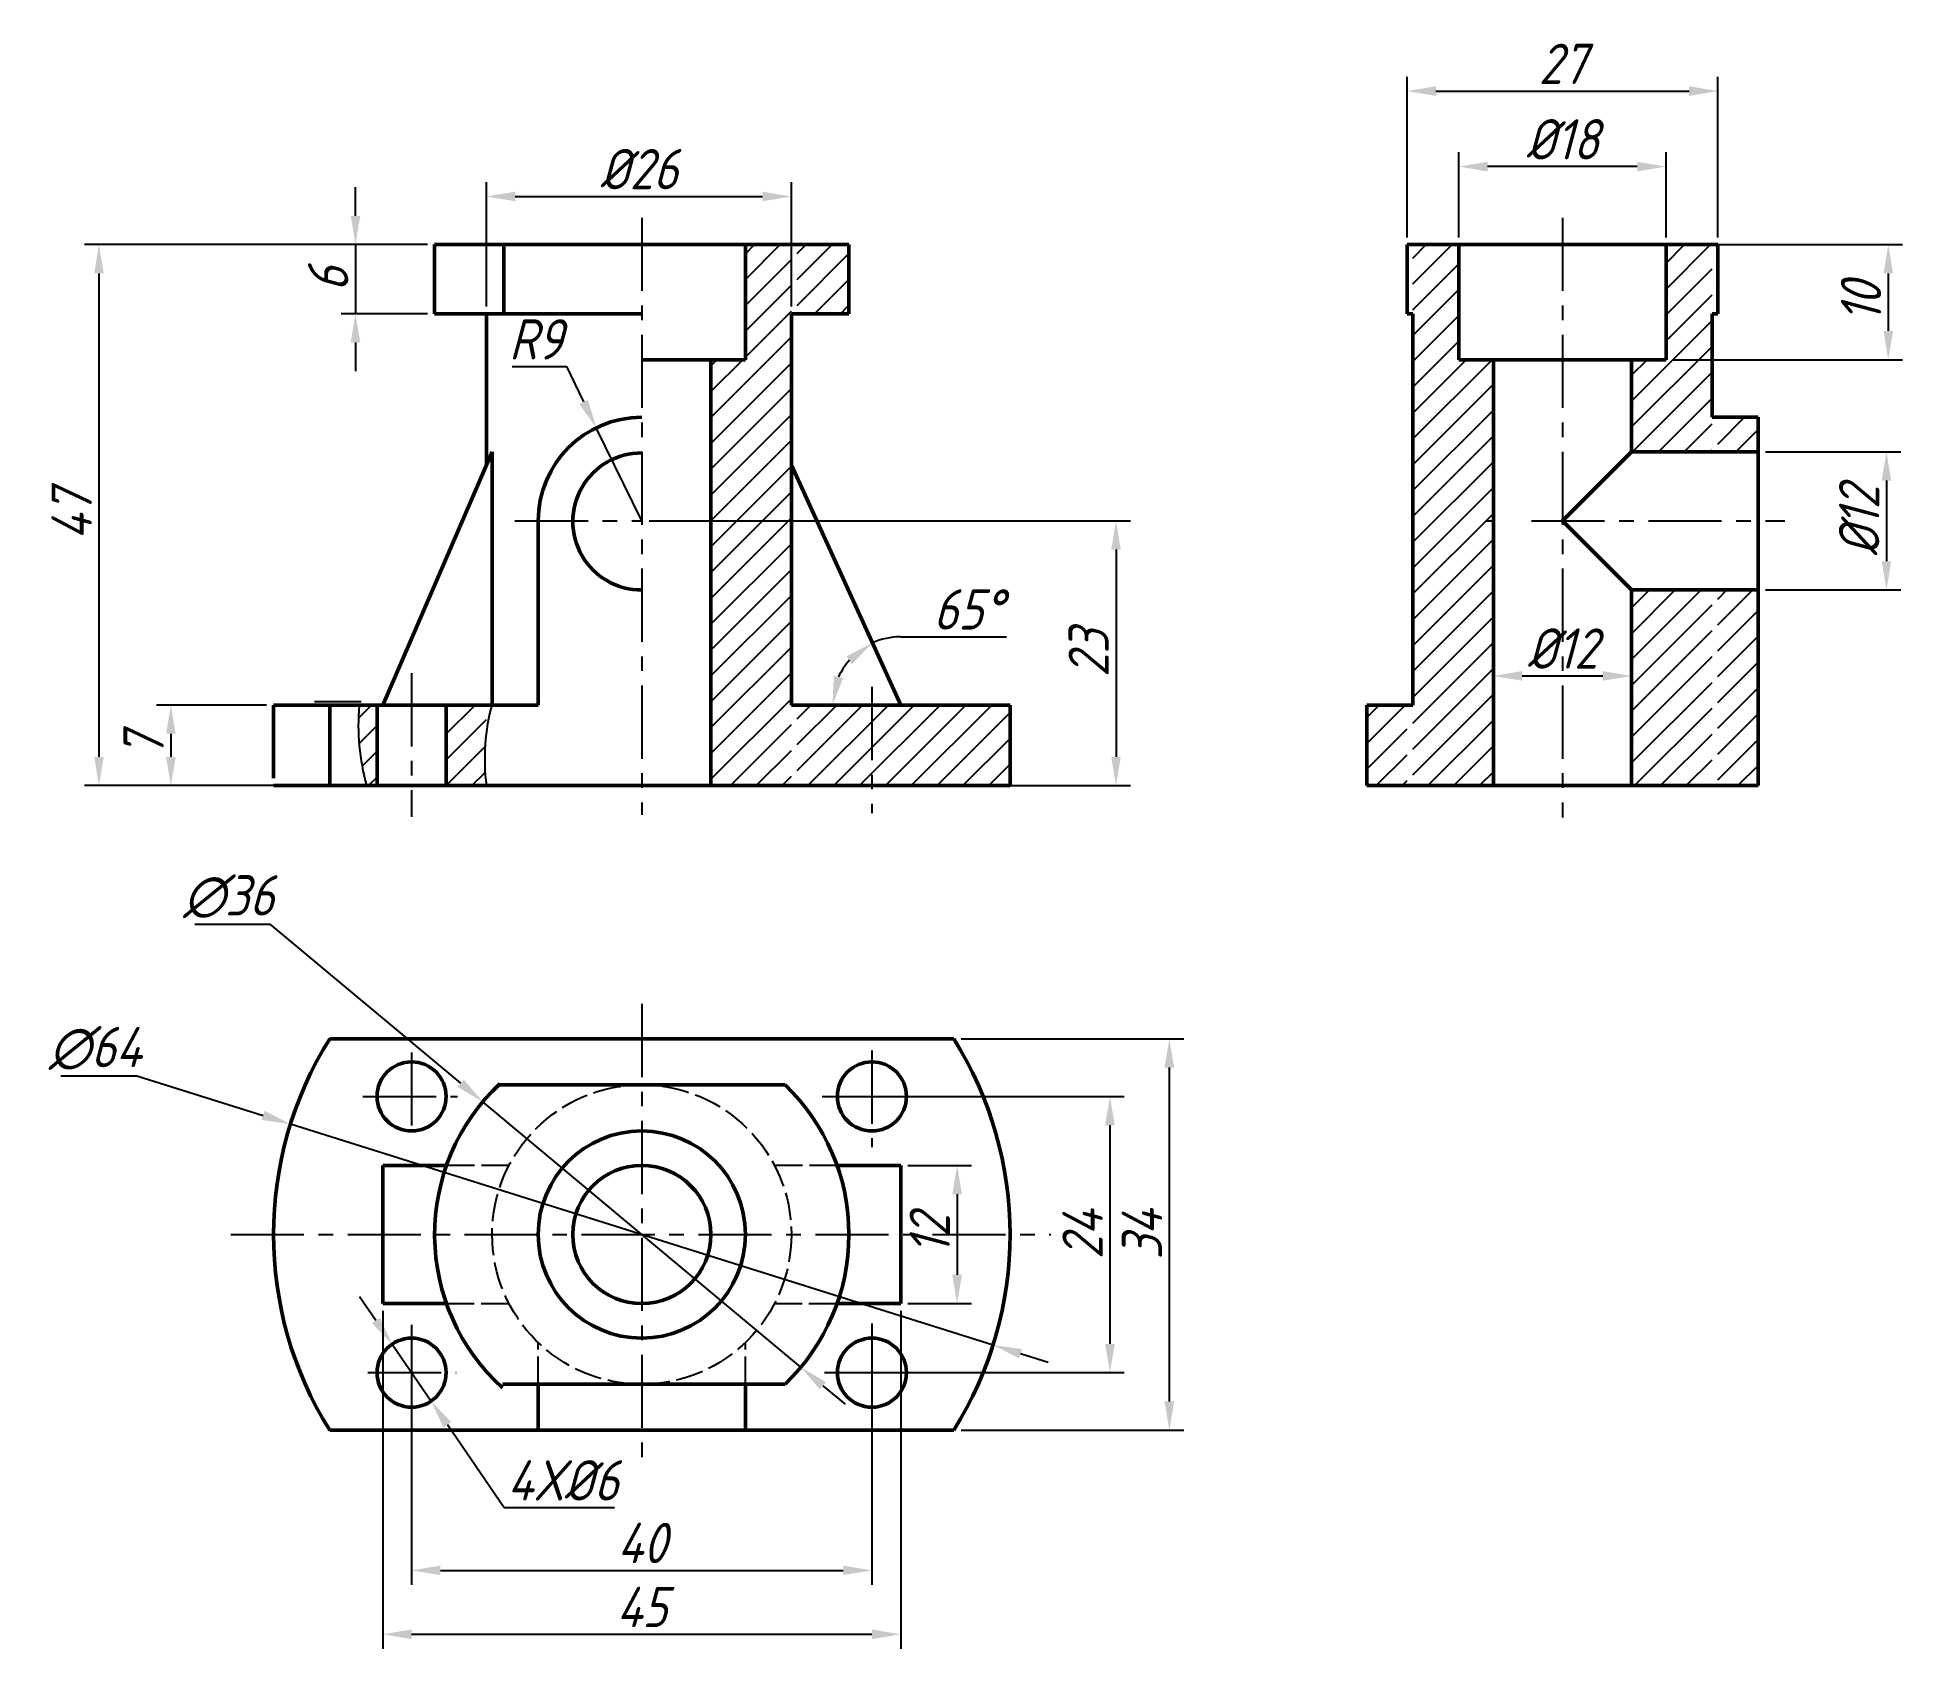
# Model space of a CAD drawing. Header units: millimetres. Extents: x -3 to 159, y -15 to 125.
import ezdxf

# ---------------------------------------------------------------- set-up
doc = ezdxf.new("R2010")
doc.units = ezdxf.units.MM
doc.header["$LTSCALE"] = 0.2
doc.linetypes.add('ACAD_ISO02W100', pattern=[15, 12, -3])
doc.linetypes.add('CENTER', pattern=[50.8, 31.75, -6.35, 6.35, -6.35])
doc.layers.get('0').update_dxf_attribs({"lineweight": 50})
for name, color, linetype, lineweight in [('图层1', 7, 'Continuous', 25), ('图层2', 4, 'ACAD_ISO02W100', 25), ('图层3', 2, 'CENTER', 25)]:
    doc.layers.add(name, color=color, linetype=linetype, lineweight=lineweight)
doc.styles.get("Standard").update_dxf_attribs({"font": 'gbeitc.shx', "height": 3.5, "bigfont": 'spec_bar.shx'})
doc.dimstyles.new('ISO-25', dxfattribs={"dimtxt": 2.5, "dimasz": 2.5, "dimexe": 1.25, "dimexo": 0.625, "dimtad": 1, "dimtoh": 1, "dimdec": 0, "dimtxsty": 'Standard', "dimcen": 2.5, "dimadec": 0, "dimazin": 0, "dimtfac": 1, "dimtdec": 0, "dimtmove": 0, "dimatfit": 3, "dimfxl": 1, "dimarcsym": 0})

# ---------------------------------------------------------------- blocks, each defined once
blk = doc.blocks.new('*D1')
at = {"layer": 'Defpoints', "color": 0, "transparency": 16777216}
for p in [(138.78, 106.72), (138.78, 96.72), (158.09, 96.72)]:
    blk.add_point(p, dxfattribs=at)
at = {"layer": '图层1', "color": 0, "lineweight": -2, "transparency": 16777216}
for p, q in [((139.41, 106.72), (159.34, 106.72)), ((158.09, 104.22), (158.09, 99.22)), ((139.41, 96.72), (159.34, 96.72))]:
    blk.add_line(p, q, dxfattribs=at)
at = {"layer": '图层1', "color": 0, "transparency": 16777216}
for points in [[(157.68, 104.22), (158.51, 104.22), (158.09, 106.72)], [(157.68, 99.22), (158.51, 99.22), (158.09, 96.72)]]:
    blk.add_solid(points, dxfattribs=at)
at = {"layer": '图层1', "color": 0, "transparency": 16777216, "insert": (155.72, 101.72), "char_height": 3.5, "attachment_point": 5, "rotation": 90}
blk.add_mtext('10', dxfattribs=at)
blk = doc.blocks.new('*D2')
at = {"layer": 'Defpoints', "color": 0, "transparency": 16777216}
for p in [(120.78, 113.5), (120.78, 106.72), (138.78, 106.72)]:
    blk.add_point(p, dxfattribs=at)
at = {"layer": '图层1', "color": 0, "lineweight": -2, "transparency": 16777216}
for p, q in [((120.78, 107.35), (120.78, 114.75)), ((136.28, 113.5), (123.28, 113.5)), ((138.78, 107.35), (138.78, 114.75))]:
    blk.add_line(p, q, dxfattribs=at)
at = {"layer": '图层1', "color": 0, "transparency": 16777216}
for points in [[(123.28, 113.91), (123.28, 113.08), (120.78, 113.5)], [(136.28, 113.91), (136.28, 113.08), (138.78, 113.5)]]:
    blk.add_solid(points, dxfattribs=at)
at = {"layer": '图层1', "color": 0, "transparency": 16777216, "insert": (129.78, 115.87), "char_height": 3.5, "attachment_point": 5}
blk.add_mtext('%%c18', dxfattribs=at)
blk = doc.blocks.new('*D3')
at = {"layer": 'Defpoints', "color": 0, "transparency": 16777216}
for p in [(143.28, 120.06), (116.28, 106.72), (143.28, 106.72)]:
    blk.add_point(p, dxfattribs=at)
at = {"layer": '图层1', "color": 0, "lineweight": -2, "transparency": 16777216}
for p, q in [((116.28, 107.35), (116.28, 121.31)), ((118.78, 120.06), (140.78, 120.06)), ((143.28, 107.35), (143.28, 121.31))]:
    blk.add_line(p, q, dxfattribs=at)
at = {"layer": '图层1', "color": 0, "transparency": 16777216}
for points in [[(118.78, 120.48), (118.78, 119.64), (116.28, 120.06)], [(140.78, 120.48), (140.78, 119.64), (143.28, 120.06)]]:
    blk.add_solid(points, dxfattribs=at)
at = {"layer": '图层1', "color": 0, "transparency": 16777216, "insert": (129.78, 122.43), "char_height": 3.5, "attachment_point": 5}
blk.add_mtext('27', dxfattribs=at)
blk = doc.blocks.new('*D4')
at = {"layer": 'Defpoints', "color": 0, "transparency": 16777216}
for p in [(146.78, 88.72), (146.78, 76.72), (157.93, 76.72)]:
    blk.add_point(p, dxfattribs=at)
at = {"layer": '图层1', "color": 0, "lineweight": -2, "transparency": 16777216}
for p, q in [((147.41, 88.72), (159.18, 88.72)), ((157.93, 86.22), (157.93, 79.22)), ((147.41, 76.72), (159.18, 76.72))]:
    blk.add_line(p, q, dxfattribs=at)
at = {"layer": '图层1', "color": 0, "transparency": 16777216}
for points in [[(157.52, 86.22), (158.35, 86.22), (157.93, 88.72)], [(157.52, 79.22), (158.35, 79.22), (157.93, 76.72)]]:
    blk.add_solid(points, dxfattribs=at)
at = {"layer": '图层1', "color": 0, "transparency": 16777216, "insert": (155.56, 82.72), "char_height": 3.5, "attachment_point": 5, "rotation": 90}
blk.add_mtext('%%c12', dxfattribs=at)
blk = doc.blocks.new('*D5')
at = {"layer": 'Defpoints', "color": 0, "transparency": 16777216}
for p in [(135.78, 69.25), (123.78, 59.72), (135.78, 59.72)]:
    blk.add_point(p, dxfattribs=at)
at = {"layer": '图层1', "color": 0, "lineweight": -2, "transparency": 16777216}
for p, q in [((123.78, 60.35), (123.78, 70.5)), ((135.78, 60.35), (135.78, 70.5)), ((126.28, 69.25), (133.28, 69.25))]:
    blk.add_line(p, q, dxfattribs=at)
at = {"layer": '图层1', "color": 0, "transparency": 16777216}
for points in [[(126.28, 69.67), (126.28, 68.83), (123.78, 69.25)], [(133.28, 69.67), (133.28, 68.83), (135.78, 69.25)]]:
    blk.add_solid(points, dxfattribs=at)
at = {"layer": '图层1', "color": 0, "transparency": 16777216, "insert": (129.78, 71.63), "char_height": 3.5, "attachment_point": 5}
blk.add_mtext('%%c12', dxfattribs=at)
blk = doc.blocks.new('*D6')
at = {"layer": 'Defpoints', "color": 0, "transparency": 16777216}
for p in [(49.78, 82.72), (49.78, 59.72), (90.99, 59.72)]:
    blk.add_point(p, dxfattribs=at)
at = {"layer": '图层1', "color": 0, "lineweight": -2, "transparency": 16777216}
for p, q in [((50.41, 82.72), (92.24, 82.72)), ((90.99, 80.22), (90.99, 62.22)), ((50.41, 59.72), (92.24, 59.72))]:
    blk.add_line(p, q, dxfattribs=at)
at = {"layer": '图层1', "color": 0, "transparency": 16777216}
for points in [[(90.57, 80.22), (91.4, 80.22), (90.99, 82.72)], [(90.57, 62.22), (91.4, 62.22), (90.99, 59.72)]]:
    blk.add_solid(points, dxfattribs=at)
at = {"layer": '图层1', "color": 0, "transparency": 16777216, "insert": (88.61, 71.22), "char_height": 3.5, "attachment_point": 5, "rotation": 90}
blk.add_mtext('23', dxfattribs=at)
blk = doc.blocks.new('*D9')
at = {"layer": 'Defpoints', "color": 0, "transparency": 16777216}
for p in [(62.78, 110.9), (36.28, 100.72), (62.78, 100.72)]:
    blk.add_point(p, dxfattribs=at)
at = {"layer": '图层1', "color": 0, "lineweight": -2, "transparency": 16777216}
for p, q in [((36.28, 101.35), (36.28, 112.15)), ((62.78, 101.35), (62.78, 112.15)), ((38.78, 110.9), (60.28, 110.9))]:
    blk.add_line(p, q, dxfattribs=at)
at = {"layer": '图层1', "color": 0, "transparency": 16777216}
for points in [[(38.78, 111.32), (38.78, 110.49), (36.28, 110.9)], [(60.28, 111.32), (60.28, 110.49), (62.78, 110.9)]]:
    blk.add_solid(points, dxfattribs=at)
at = {"layer": '图层1', "color": 0, "transparency": 16777216, "insert": (49.53, 113.28), "char_height": 3.5, "attachment_point": 5}
blk.add_mtext('%%c26', dxfattribs=at)
blk = doc.blocks.new('*D10')
at = {"layer": 'Defpoints', "color": 0, "transparency": 16777216}
for p in [(31.78, 106.72), (24.9, 100.72), (31.78, 100.72)]:
    blk.add_point(p, dxfattribs=at)
at = {"layer": '图层1', "color": 0, "lineweight": -2, "transparency": 16777216}
for p, q in [((24.9, 109.22), (24.9, 111.72)), ((31.16, 106.72), (23.65, 106.72)), ((24.9, 106.72), (24.9, 100.72)), ((31.16, 100.72), (23.65, 100.72)), ((24.9, 98.22), (24.9, 95.72))]:
    blk.add_line(p, q, dxfattribs=at)
at = {"layer": '图层1', "color": 0, "transparency": 16777216}
for points in [[(24.49, 109.22), (25.32, 109.22), (24.9, 106.72)], [(24.49, 98.22), (25.32, 98.22), (24.9, 100.72)]]:
    blk.add_solid(points, dxfattribs=at)
at = {"layer": '图层1', "color": 0, "transparency": 16777216, "insert": (22.53, 103.72), "char_height": 3.5, "attachment_point": 5, "rotation": 90}
blk.add_mtext('6', dxfattribs=at)
blk = doc.blocks.new('*D11')
at = {"layer": 'Defpoints', "color": 0, "transparency": 16777216}
for p in [(17.78, 66.72), (8.86, 59.72), (17.78, 59.72)]:
    blk.add_point(p, dxfattribs=at)
at = {"layer": '图层1', "color": 0, "lineweight": -2, "transparency": 16777216}
for p, q in [((17.16, 66.72), (7.61, 66.72)), ((8.86, 64.22), (8.86, 62.22)), ((17.16, 59.72), (7.61, 59.72))]:
    blk.add_line(p, q, dxfattribs=at)
at = {"layer": '图层1', "color": 0, "transparency": 16777216}
for points in [[(8.45, 64.22), (9.28, 64.22), (8.86, 66.72)], [(8.45, 62.22), (9.28, 62.22), (8.86, 59.72)]]:
    blk.add_solid(points, dxfattribs=at)
at = {"layer": '图层1', "color": 0, "transparency": 16777216, "insert": (6.49, 63.22), "char_height": 3.5, "attachment_point": 5, "rotation": 90}
blk.add_mtext('7', dxfattribs=at)
blk = doc.blocks.new('*D12')
at = {"layer": 'Defpoints', "color": 0, "transparency": 16777216}
for p in [(31.78, 106.72), (2.61, 59.72), (31.78, 59.72)]:
    blk.add_point(p, dxfattribs=at)
at = {"layer": '图层1', "color": 0, "lineweight": -2, "transparency": 16777216}
for p, q in [((31.16, 106.72), (1.36, 106.72)), ((2.61, 104.22), (2.61, 62.22)), ((31.16, 59.72), (1.36, 59.72))]:
    blk.add_line(p, q, dxfattribs=at)
at = {"layer": '图层1', "color": 0, "transparency": 16777216}
for points in [[(2.2, 104.22), (3.03, 104.22), (2.61, 106.72)], [(2.2, 62.22), (3.03, 62.22), (2.61, 59.72)]]:
    blk.add_solid(points, dxfattribs=at)
at = {"layer": '图层1', "color": 0, "transparency": 16777216, "insert": (0.24, 83.22), "char_height": 3.5, "attachment_point": 5, "rotation": 90}
blk.add_mtext('47', dxfattribs=at)
blk = doc.blocks.new('*D13')
at = {"layer": 'Defpoints', "color": 0, "transparency": 16777216}
for p in [(45.83, 90.81), (49.78, 82.72)]:
    blk.add_point(p, dxfattribs=at)
at = {"layer": '图层1', "color": 0, "lineweight": -2, "transparency": 16777216}
for p, q in [((38.52, 96.12), (43.23, 96.12)), ((43.23, 96.12), (44.73, 93.05)), ((49.78, 82.72), (45.83, 90.81))]:
    blk.add_line(p, q, dxfattribs=at)
at = {"layer": '图层1', "color": 0, "transparency": 16777216}
blk.add_solid([(45.1, 93.23), (44.35, 92.87), (45.83, 90.81)], dxfattribs=at)
at = {"layer": '图层1', "color": 0, "transparency": 16777216, "insert": (40.56, 98.49), "char_height": 3.5, "attachment_point": 5}
blk.add_mtext('R9', dxfattribs=at)
blk = doc.blocks.new('*D14')
at = {"layer": 'Defpoints', "color": 0, "transparency": 16777216}
for p in [(62.78, 87.56), (66.78, 68.93), (62.78, 66.72), (72.28, 66.72), (81.78, 66.72)]:
    blk.add_point(p, dxfattribs=at)
at = {"layer": '图层1', "color": 0, "lineweight": -2, "transparency": 16777216}
blk.add_line((72.26, 72.65), (81.48, 72.65), dxfattribs=at)
for start, end in [(90.1677, 114.5039), (138.84, 155.6638)]:
    blk.add_arc((72.28, 66.72), 5.93, start, end, dxfattribs=at)
at = {"layer": '图层1', "color": 0, "transparency": 16777216}
for points in [[(67.57, 70.96), (68.06, 70.29), (69.82, 72.12)], [(67.28, 69.08), (66.47, 69.25), (66.35, 66.72)]]:
    blk.add_solid(points, dxfattribs=at)
at = {"layer": '图层1', "color": 0, "transparency": 16777216, "insert": (78.12, 75.03), "char_height": 3.5, "attachment_point": 5}
blk.add_mtext('65°', dxfattribs=at)
blk = doc.blocks.new('*D15')
at = {"layer": 'Defpoints', "color": 0, "transparency": 16777216}
for p in [(19.25, 30.32), (80.31, 11.12)]:
    blk.add_point(p, dxfattribs=at)
at = {"layer": '图层1', "color": 0, "lineweight": -2, "transparency": 16777216}
for p, q in [((-0.7, 34.52), (5.91, 34.52)), ((5.91, 34.52), (16.87, 31.07)), ((80.31, 11.12), (19.25, 30.32)), ((82.69, 10.37), (85.08, 9.62))]:
    blk.add_line(p, q, dxfattribs=at)
at = {"layer": '图层1', "color": 0, "transparency": 16777216}
for points in [[(17, 31.47), (16.75, 30.67), (19.25, 30.32)], [(82.82, 10.77), (82.57, 9.97), (80.31, 11.12)]]:
    blk.add_solid(points, dxfattribs=at)
at = {"layer": '图层1', "color": 0, "transparency": 16777216, "insert": (2.29, 36.89), "char_height": 3.5, "attachment_point": 5}
blk.add_mtext('∅64', dxfattribs=at)
blk = doc.blocks.new('*D16')
at = {"layer": 'Defpoints', "color": 0, "transparency": 16777216}
for p in [(35.96, 32.26), (63.6, 9.19)]:
    blk.add_point(p, dxfattribs=at)
at = {"layer": '图层1', "color": 0, "lineweight": -2, "transparency": 16777216}
for p, q in [((10.94, 47.69), (17.47, 47.69)), ((17.47, 47.69), (34.04, 33.86)), ((63.6, 9.19), (35.96, 32.26)), ((65.52, 7.58), (67.44, 5.98))]:
    blk.add_line(p, q, dxfattribs=at)
at = {"layer": '图层1', "color": 0, "transparency": 16777216}
for points in [[(34.31, 34.18), (33.78, 33.54), (35.96, 32.26)], [(65.79, 7.9), (65.25, 7.26), (63.6, 9.19)]]:
    blk.add_solid(points, dxfattribs=at)
at = {"layer": '图层1', "color": 0, "transparency": 16777216, "insert": (13.89, 50.07), "char_height": 3.5, "attachment_point": 5}
blk.add_mtext('∅36', dxfattribs=at)
blk = doc.blocks.new('*D17')
at = {"layer": 'Defpoints', "color": 0, "transparency": 16777216}
for p in [(69.78, 32.72), (69.78, 8.72), (90.46, 8.72)]:
    blk.add_point(p, dxfattribs=at)
at = {"layer": '图层1', "color": 0, "lineweight": -2, "transparency": 16777216}
for p, q in [((70.41, 32.72), (91.71, 32.72)), ((90.46, 30.22), (90.46, 11.22)), ((70.41, 8.72), (91.71, 8.72))]:
    blk.add_line(p, q, dxfattribs=at)
at = {"layer": '图层1', "color": 0, "transparency": 16777216}
for points in [[(90.04, 30.22), (90.88, 30.22), (90.46, 32.72)], [(90.04, 11.22), (90.88, 11.22), (90.46, 8.72)]]:
    blk.add_solid(points, dxfattribs=at)
at = {"layer": '图层1', "color": 0, "transparency": 16777216, "insert": (88.08, 20.72), "char_height": 3.5, "attachment_point": 5, "rotation": 90}
blk.add_mtext('24', dxfattribs=at)
blk = doc.blocks.new('*D18')
at = {"layer": 'Defpoints', "color": 0, "transparency": 16777216}
for p in [(72.28, 26.72), (72.28, 14.72), (77.18, 14.72)]:
    blk.add_point(p, dxfattribs=at)
at = {"layer": '图层1', "color": 0, "lineweight": -2, "transparency": 16777216}
for p, q in [((72.91, 26.72), (78.43, 26.72)), ((77.18, 24.22), (77.18, 17.22)), ((72.91, 14.72), (78.43, 14.72))]:
    blk.add_line(p, q, dxfattribs=at)
at = {"layer": '图层1', "color": 0, "transparency": 16777216}
for points in [[(76.76, 24.22), (77.6, 24.22), (77.18, 26.72)], [(76.76, 17.22), (77.6, 17.22), (77.18, 14.72)]]:
    blk.add_solid(points, dxfattribs=at)
at = {"layer": '图层1', "color": 0, "transparency": 16777216, "insert": (74.8, 20.72), "char_height": 3.5, "attachment_point": 5, "rotation": 90}
blk.add_mtext('12', dxfattribs=at)
blk = doc.blocks.new('*D19')
at = {"layer": 'Defpoints', "color": 0, "transparency": 16777216}
for p in [(76.89, 37.72), (76.89, 3.72), (95.62, 3.72)]:
    blk.add_point(p, dxfattribs=at)
at = {"layer": '图层1', "color": 0, "lineweight": -2, "transparency": 16777216}
for p, q in [((77.52, 37.72), (96.87, 37.72)), ((95.62, 35.22), (95.62, 6.22)), ((77.52, 3.72), (96.87, 3.72))]:
    blk.add_line(p, q, dxfattribs=at)
at = {"layer": '图层1', "color": 0, "transparency": 16777216}
for points in [[(95.2, 35.22), (96.04, 35.22), (95.62, 37.72)], [(95.2, 6.22), (96.04, 6.22), (95.62, 3.72)]]:
    blk.add_solid(points, dxfattribs=at)
at = {"layer": '图层1', "color": 0, "transparency": 16777216, "insert": (93.24, 20.72), "char_height": 3.5, "attachment_point": 5, "rotation": 90}
blk.add_mtext('34', dxfattribs=at)
blk = doc.blocks.new('*D20')
at = {"layer": 'Defpoints', "color": 0, "transparency": 16777216}
for p in [(28.09, 11.2), (31.48, 6.25)]:
    blk.add_point(p, dxfattribs=at)
at = {"layer": '图层1', "color": 0, "lineweight": -2, "transparency": 16777216}
for p, q in [((26.67, 13.26), (25.26, 15.32)), ((28.09, 11.2), (31.48, 6.25)), ((37.82, -3.02), (32.89, 4.18)), ((47.41, -3.02), (37.82, -3.02))]:
    blk.add_line(p, q, dxfattribs=at)
at = {"layer": '图层1', "color": 0, "transparency": 16777216}
for points in [[(27.02, 13.49), (26.33, 13.02), (28.09, 11.2)], [(33.23, 4.42), (32.54, 3.95), (31.48, 6.25)]]:
    blk.add_solid(points, dxfattribs=at)
at = {"layer": '图层1', "color": 0, "transparency": 16777216, "insert": (42.93, -0.64), "char_height": 3.5, "attachment_point": 5}
blk.add_mtext('4X%%c6', dxfattribs=at)
blk = doc.blocks.new('*D21')
at = {"layer": 'Defpoints', "color": 0, "transparency": 16777216}
for p in [(29.78, 8.72), (69.78, 8.72), (69.78, -8.46)]:
    blk.add_point(p, dxfattribs=at)
at = {"layer": '图层1', "color": 0, "lineweight": -2, "transparency": 16777216}
for p, q in [((29.78, 8.1), (29.78, -9.71)), ((69.78, 8.1), (69.78, -9.71)), ((32.28, -8.46), (67.28, -8.46))]:
    blk.add_line(p, q, dxfattribs=at)
at = {"layer": '图层1', "color": 0, "transparency": 16777216}
for points in [[(32.28, -8.04), (32.28, -8.87), (29.78, -8.46)], [(67.28, -8.04), (67.28, -8.87), (69.78, -8.46)]]:
    blk.add_solid(points, dxfattribs=at)
at = {"layer": '图层1', "color": 0, "transparency": 16777216, "insert": (49.78, -6.08), "char_height": 3.5, "attachment_point": 5}
blk.add_mtext('40', dxfattribs=at)
blk = doc.blocks.new('*D22')
at = {"layer": 'Defpoints', "color": 0, "transparency": 16777216}
for p in [(27.28, 14.72), (72.28, 14.72), (72.28, -14.01)]:
    blk.add_point(p, dxfattribs=at)
at = {"layer": '图层1', "color": 0, "lineweight": -2, "transparency": 16777216}
for p, q in [((27.28, 14.1), (27.28, -15.26)), ((72.28, 14.1), (72.28, -15.26)), ((29.78, -14.01), (69.78, -14.01))]:
    blk.add_line(p, q, dxfattribs=at)
at = {"layer": '图层1', "color": 0, "transparency": 16777216}
for points in [[(29.78, -13.59), (29.78, -14.43), (27.28, -14.01)], [(69.78, -13.59), (69.78, -14.43), (72.28, -14.01)]]:
    blk.add_solid(points, dxfattribs=at)
at = {"layer": '图层1', "color": 0, "transparency": 16777216, "insert": (49.78, -11.64), "char_height": 3.5, "attachment_point": 5}
blk.add_mtext('45', dxfattribs=at)

msp = doc.modelspace()

# ---------------------------------------------------------------- hatches: boundary and pattern name
at = {"layer": '图层1'}
h = msp.add_hatch(dxfattribs=at)
h.set_pattern_fill('ANSI31', color=256, scale=0.5)
h.paths.add_polyline_path([(62.78, 100.72), (62.78, 106.72), (58.78, 106.72), (58.78, 96.72), (58.78, 82.72), (62.78, 82.72)])
h.paths.add_polyline_path([(58.78, 96.72), (55.78, 96.72), (55.78, 82.72), (58.78, 82.72)])
h.paths.add_polyline_path([(62.78, 82.72), (58.78, 82.72), (58.78, 59.72), (62.78, 59.72)])
h.paths.add_polyline_path([(58.78, 82.72), (55.78, 82.72), (55.78, 59.72), (58.78, 59.72)])
h.paths.add_polyline_path([(67.78, 66.72), (63.28, 66.72), (63.28, 59.72), (67.78, 59.72)])
h.paths.add_polyline_path([(69.78, 66.72), (67.78, 66.72), (67.78, 59.72), (69.78, 59.72)])
h.paths.add_polyline_path([(72.28, 66.72), (69.78, 66.72), (69.78, 59.72), (72.28, 59.72)])
h.paths.add_polyline_path([(81.78, 66.72), (72.28, 66.72), (72.28, 59.72), (81.78, 59.72)])
h.paths.add_polyline_path([(67.78, 106.72), (63.28, 106.72), (63.28, 100.72), (67.78, 100.72)])
h = msp.add_hatch(dxfattribs=at)
h.set_pattern_fill('ANSI31', color=256, scale=0.5)
h.paths.add_polyline_path([(120.78, 82.72), (116.78, 82.72), (116.78, 66.72), (116.78, 59.72), (120.78, 59.72)])
h.paths.add_polyline_path([(116.28, 66.72), (112.78, 66.72), (112.78, 59.72), (116.28, 59.72)])
h.paths.add_polyline_path([(123.78, 82.72), (120.78, 82.72), (120.78, 59.72), (123.78, 59.72)])
h.paths.add_polyline_path([(123.78, 96.72), (120.78, 96.72), (120.78, 82.72), (123.78, 82.72)])
h.paths.add_polyline_path([(120.78, 106.72), (116.78, 106.72), (116.78, 82.72), (120.78, 82.72)])
h.paths.add_polyline_path([(142.78, 106.72), (138.78, 106.72), (138.78, 96.72), (138.78, 88.72), (142.78, 88.72)])
h.paths.add_polyline_path([(138.78, 96.72), (135.78, 96.72), (135.78, 88.72), (138.78, 88.72)])
h.paths.add_polyline_path([(146.78, 91.72), (143.28, 91.72), (143.28, 88.72), (146.78, 88.72)])
h.paths.add_polyline_path([(146.78, 76.72), (143.28, 76.72), (143.28, 59.72), (146.78, 59.72), (146.78, 66.72)])
h.paths.add_polyline_path([(142.78, 76.72), (138.78, 76.72), (138.78, 59.72), (142.78, 59.72)])
h.paths.add_polyline_path([(138.78, 76.72), (135.78, 76.72), (135.78, 66.72), (135.78, 59.72), (138.78, 59.72)])
h = msp.add_hatch(dxfattribs=at)
h.set_pattern_fill('ANSI31', color=256, scale=0.5)
h.paths.add_polyline_path([(26.78, 66.72), (25.22, 66.72, 0.087344), (25.86, 59.72), (26.78, 59.72)])
h = msp.add_hatch(dxfattribs=at)
h.set_pattern_fill('ANSI31', color=256, scale=0.5)
h.paths.add_polyline_path([(36.28, 64.31), (36.28, 66.72), (32.78, 66.72), (32.78, 59.72), (36.28, 59.72, -0.062892)])

# ---------------------------------------------------------------- linework, layer by layer
for p, q in [((37.78, 106.72), (37.78, 100.72)), ((22.67, 66.66), (22.67, 59.72)), ((22.67, 37.72), (76.89, 37.72)), ((37.33, 33.72), (49.78, 33.72)), ((62.23, 33.72), (49.78, 33.72)), ((32.81, 26.72), (27.28, 26.72)), ((27.28, 26.72), (27.28, 14.72)), ((66.75, 26.72), (72.28, 26.72)), ((72.28, 26.72), (72.28, 14.72)), ((27.28, 14.72), (32.81, 14.72)), ((72.28, 14.72), (66.75, 14.72)), ((37.67, 7.72), (49.78, 7.72)), ((37.78, 7.72), (37.67, 7.72)), ((40.78, 3.72), (40.78, 7.72)), ((62.23, 7.72), (49.78, 7.72)), ((58.78, 3.72), (58.78, 7.72)), ((22.67, 3.72), (76.89, 3.72))]:
    msp.add_line(p, q)
at = {"color": 0, "linetype": 'ByBlock', "lineweight": 50}
for p, q in [((58.78, 106.72), (58.78, 96.72)), ((143.28, 106.72), (116.28, 106.72)), ((116.28, 106.72), (116.28, 100.72)), ((120.78, 106.72), (120.78, 96.72)), ((138.78, 96.72), (138.78, 106.72)), ((143.28, 100.72), (143.28, 106.72)), ((36.28, 100.72), (36.28, 87.56)), ((116.28, 100.72), (116.78, 100.72)), ((116.78, 100.72), (116.78, 66.72)), ((142.78, 91.72), (142.78, 100.72)), ((142.78, 100.72), (143.28, 100.72)), ((58.78, 96.72), (49.78, 96.72)), ((55.78, 96.72), (55.78, 96.72)), ((55.78, 96.72), (55.78, 59.72)), ((120.78, 96.72), (135.78, 96.72)), ((123.78, 96.72), (123.78, 59.72)), ((135.78, 96.72), (138.78, 96.72)), ((135.78, 88.72), (135.78, 96.72)), ((146.78, 91.72), (142.78, 91.72)), ((146.78, 66.72), (146.78, 91.72)), ((27.28, 66.72), (36.78, 88.72)), ((36.78, 88.72), (36.78, 66.72)), ((129.78, 82.72), (135.78, 88.72)), ((135.78, 88.72), (146.78, 88.72)), ((135.78, 76.72), (129.78, 82.72)), ((135.78, 76.72), (135.78, 66.72)), ((135.78, 76.72), (146.78, 76.72)), ((26.78, 66.72), (26.78, 59.72)), ((32.78, 66.72), (32.78, 59.72)), ((112.78, 66.72), (112.78, 59.72)), ((116.78, 66.72), (112.78, 66.72)), ((135.78, 59.72), (135.78, 66.72)), ((146.78, 59.72), (146.78, 66.72)), ((112.78, 59.72), (146.78, 59.72)), ((123.78, 59.72), (135.78, 59.72))]:
    msp.add_line(p, q, dxfattribs=at)
for centre, radius in [((29.78, 32.72), 3), ((69.78, 32.72), 3), ((49.78, 20.72), 9), ((49.78, 20.72), 6), ((29.78, 8.72), 3), ((69.78, 8.72), 3)]:
    msp.add_circle(centre, radius)
for radius, start, end in [(32, 147.91, 212.09), (32, 327.91, 32.09), (18, 133.2972, 227.7019), (18, 313.7617, 46.2383)]:
    msp.add_arc((49.78, 20.72), radius, start, end)
at = {"layer": '图层1'}
msp.add_lwpolyline([(25.41, 67), (21.35, 67)], dxfattribs=at)
for centre, radius, start, end in [((45.42, 65.03), 20.27, 175.3704, 195.1446), ((54.43, 62.01), 18.3, 164.741, 187.1749)]:
    msp.add_arc(centre, radius, start, end, dxfattribs=at)
at = {"layer": '图层2'}
for p, q in [((38.25, 26.72), (32.81, 26.72)), ((66.75, 26.72), (61.31, 26.72)), ((32.81, 14.72), (38.25, 14.72)), ((61.31, 14.72), (66.75, 14.72)), ((40.78, 7.72), (40.78, 11.34)), ((58.78, 7.72), (58.78, 11.34))]:
    msp.add_line(p, q, dxfattribs=at)
msp.add_circle((49.78, 20.72), 13, dxfattribs=at)
at = {"layer": '图层3'}
for p, q in [((49.78, 109.05), (49.78, 57.18)), ((129.78, 109.05), (129.78, 56.95)), ((38.76, 82.72), (49.78, 82.72)), ((62.52, 82.72), (62.78, 82.72)), ((123.13, 82.72), (123.78, 82.72)), ((127.09, 82.72), (149.11, 82.72)), ((29.78, 69.48), (29.78, 57.02)), ((69.78, 68.29), (69.78, 57.34)), ((49.78, 40.75), (49.78, 1.18)), ((29.78, 36.54), (29.78, 28.99)), ((69.78, 36.7), (69.78, 28.3)), ((25.55, 32.72), (33.78, 32.72)), ((65.46, 32.72), (74.12, 32.72)), ((14.07, 20.72), (85.33, 20.72)), ((69.78, 12.98), (69.78, 4.76)), ((29.78, 12.87), (29.78, 4.81)), ((25.99, 8.72), (33.64, 8.72)), ((65.66, 8.72), (73.94, 8.72))]:
    msp.add_line(p, q, dxfattribs=at)
at = {"layer": '图层3', "color": 0, "linetype": 'ByBlock', "lineweight": 50}
for p, q in [((67.78, 106.72), (31.78, 106.72)), ((31.78, 106.72), (31.78, 100.72)), ((67.78, 100.72), (67.78, 106.72)), ((31.78, 100.72), (36.78, 100.72)), ((36.78, 100.72), (49.78, 100.72)), ((62.78, 66.72), (62.78, 100.72)), ((62.78, 100.72), (67.78, 100.72)), ((72.28, 66.72), (62.78, 87.56)), ((40.78, 66.72), (40.78, 82.72)), ((17.78, 66.72), (40.78, 66.72)), ((81.78, 66.72), (62.78, 66.72)), ((81.78, 59.72), (81.78, 66.72)), ((17.78, 59.72), (81.78, 59.72))]:
    msp.add_line(p, q, dxfattribs=at)
at = {"layer": '图层3', "color": 0, "lineweight": 50}
msp.add_line((17.78, 66.72), (17.78, 59.72), dxfattribs=at)
at = {"layer": '图层3', "color": 0, "linetype": 'ByBlock', "lineweight": 50}
for centre, radius, start, end in [((49.78, 82.72), 9, 90, 180), ((49.74, 82.67), 5.95, 89.584, 270.416), ((49.78, 82.72), 6.394884621840902e-14, 0, 180)]:
    msp.add_arc(centre, radius, start, end, dxfattribs=at)

# ---------------------------------------------------------------- dimensions: what is measured, and where the dimension line sits
at = {"layer": '图层1'}
for base, p1, p2, picture, middle in [((143.28, 120.06), (116.28, 106.72), (143.28, 106.72), '*D3', (129.78, 122.43)), ((72.28, -14.01), (27.28, 14.72), (72.28, 14.72), '*D22', (49.78, -11.64)), ((69.78, -8.46), (29.78, 8.72), (69.78, 8.72), '*D21', (49.78, -6.08))]:
    dim = msp.add_linear_dim(base=base, p1=p1, p2=p2, dimstyle='ISO-25', dxfattribs=at)
    dim.commit()
    dim.dimension.update_dxf_attribs({"geometry": picture, "text_midpoint": middle})
for base, p1, p2, text, picture, middle in [((120.78, 113.5), (138.78, 106.72), (120.78, 106.72), '%%c18', '*D2', (129.78, 115.87)), ((62.78, 110.9), (36.28, 100.72), (62.78, 100.72), '%%c26', '*D9', (49.53, 113.28)), ((135.78, 69.25), (123.78, 59.72), (135.78, 59.72), '%%c12', '*D5', (129.78, 71.63))]:
    dim = msp.add_linear_dim(base=base, p1=p1, p2=p2, text=text, dimstyle='ISO-25', dxfattribs=at)
    dim.commit()
    dim.dimension.update_dxf_attribs({"geometry": picture, "text_midpoint": middle})
for base, p1, p2, picture, middle in [((24.9, 100.72), (31.78, 106.72), (31.78, 100.72), '*D10', (22.53, 103.72)), ((2.61, 59.72), (31.78, 106.72), (31.78, 59.72), '*D12', (0.24, 83.22)), ((158.09, 96.72), (138.78, 106.72), (138.78, 96.72), '*D1', (155.72, 101.72)), ((90.99, 59.72), (49.78, 82.72), (49.78, 59.72), '*D6', (88.61, 71.22)), ((8.86, 59.72), (17.78, 66.72), (17.78, 59.72), '*D11', (6.49, 63.22)), ((95.62, 3.72), (76.89, 37.72), (76.89, 3.72), '*D19', (93.24, 20.72)), ((90.46, 8.72), (69.78, 32.72), (69.78, 8.72), '*D17', (88.08, 20.72)), ((77.18, 14.72), (72.28, 26.72), (72.28, 14.72), '*D18', (74.8, 20.72))]:
    dim = msp.add_linear_dim(base=base, p1=p1, p2=p2, angle=90, dimstyle='ISO-25', dxfattribs=at)
    dim.commit()
    dim.dimension.update_dxf_attribs({"geometry": picture, "text_midpoint": middle})
dim = msp.add_radius_dim(center=(49.78, 82.72), mpoint=(45.83, 90.81), dimstyle='ISO-25', dxfattribs=at)
dim.commit()
dim.dimension.update_dxf_attribs({"geometry": '*D13', "text_midpoint": (40.56, 96.12), "dimtype": 164})
dim = msp.add_angular_dim_2l(base=(66.78, 68.93), line1=((72.28, 66.72), (62.78, 87.56)), line2=((81.78, 66.72), (62.78, 66.72)), dimstyle='ISO-25', dxfattribs=at)
dim.commit()
dim.dimension.update_dxf_attribs({"geometry": '*D14', "text_midpoint": (78.12, 75.03)})
dim = msp.add_linear_dim(base=(157.93, 76.72), p1=(146.78, 88.72), p2=(146.78, 76.72), angle=90, text='%%c12', dimstyle='ISO-25', dxfattribs=at)
dim.commit()
dim.dimension.update_dxf_attribs({"geometry": '*D4', "text_midpoint": (155.56, 82.72)})
for p1, p2, picture, middle in [((63.6, 9.19), (35.96, 32.26), '*D16', (13.89, 47.69)), ((80.31, 11.12), (19.25, 30.32), '*D15', (2.29, 34.52))]:
    dim = msp.add_diameter_dim_2p(p1=p1, p2=p2, dimstyle='ISO-25', dxfattribs=at)
    dim.commit()
    dim.dimension.update_dxf_attribs({"geometry": picture, "text_midpoint": middle, "dimtype": 163})
dim = msp.add_diameter_dim_2p(p1=(28.09, 11.2), p2=(31.48, 6.25), text='4X%%c6', dimstyle='ISO-25', dxfattribs=at)
dim.commit()
dim.dimension.update_dxf_attribs({"geometry": '*D20', "text_midpoint": (42.93, -3.02), "dimtype": 163})

doc.saveas('drawing.dxf')
